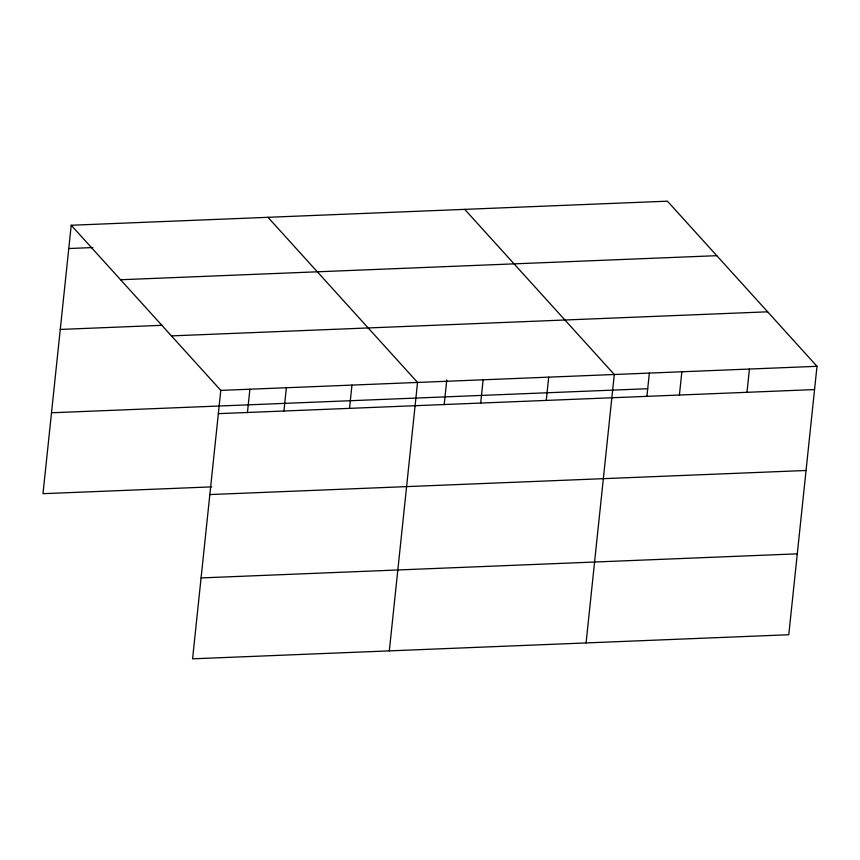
<?xml version="1.0" encoding="UTF-8"?>
<svg xmlns="http://www.w3.org/2000/svg" width="860" height="860" viewBox="0 0 860 860"><rect width="100%" height="100%" fill="white"/><g stroke="black" fill="none" stroke-linecap="round" stroke-linejoin="round"><path stroke-width="1.29" d="M71.219 225.255L220.794 390.386L192.575 658.824L788.781 634.745L817 366.317L667.424 201.175L71.219 225.255L43 493.683L211.646 486.878M247.433 412.671L249.894 389.214M283.929 411.015L286.369 387.742M349.515 408.36L351.955 385.097M389.322 650.88L417.541 382.442L267.965 217.311M444.179 404.727L446.781 379.959M480.675 403.071L483.127 379.798M546.261 400.416L548.702 377.142M586.079 642.936L614.287 374.498L464.712 209.367M646.892 396.535L649.354 373.079M679.411 395.041L681.862 371.767M746.985 392.31L749.425 369.037M68.768 248.529L92.858 247.551M120.572 279.747L716.788 255.678M60.264 329.434L161.981 325.317M171.43 335.894L767.636 311.815M220.794 390.386L817 366.317M51.503 412.779L647.709 388.709M218.343 413.66L814.549 389.58M209.84 494.565L806.046 470.485M201.079 577.92L797.284 553.84"/></g></svg>
